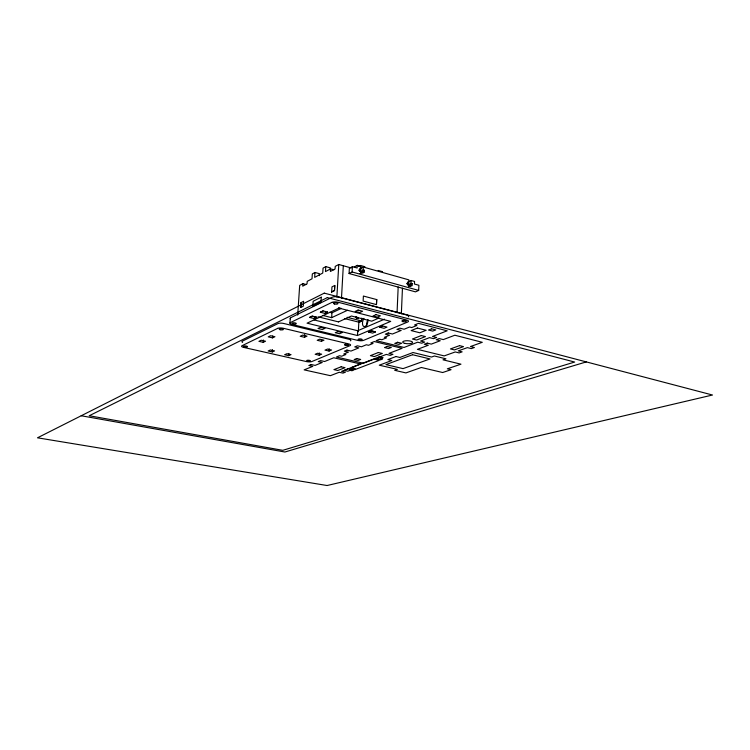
<?xml version="1.0" encoding="UTF-8"?>
<svg xmlns="http://www.w3.org/2000/svg" width="750" height="750" viewBox="0 0 750 750"><rect width="100%" height="100%" fill="white"/><g stroke="black" fill="none" stroke-linecap="round" stroke-linejoin="round"><path stroke-width="1.12" d="M358.762 270.338L360.797 269.297L360.947 266.391L357.281 265.359L357.131 267.994L352.397 266.672L349.369 268.256L349.069 273.534L415.491 291.863L418.688 290.428L418.894 285.281L414.45 284.034L414.553 281.466L411.084 280.491L407.916 281.972L407.794 284.803L409.041 285.15L412.219 283.678L412.134 285.731L410.887 285.384L408.769 286.35M410.887 285.384L410.841 286.509L408.6 285.881L408.647 284.756L407.4 284.409L407.484 282.356L408.731 282.703L408.853 279.862L363.3 267.047L360.244 268.622L360.084 271.519L361.397 271.875L364.453 270.319L364.35 272.419L363.038 272.053L359.972 273.6M407.794 284.803L410.972 283.331L411.084 280.491M401.353 313.837L402.459 288.159M397.059 312.712L398.175 286.978M376.453 304.603L376.697 299.587M360.366 267.469L360.469 265.472L364.913 266.719M357.469 335.522L390.703 321.384L338.906 308.091L307.069 323.175L357.469 335.522L357.722 330.741L384.497 319.181M358.341 331.669L358.884 321.253M363.038 272.053L362.981 273.197L360.628 272.55L360.684 271.397L359.372 271.031L359.484 268.931L360.797 269.297M360.084 271.519L363.15 269.953L363.3 267.047M358.866 322.172L361.594 320.963L361.744 318.113M356.363 316.969L356.306 318.009L358.406 318.544L358.463 317.503L356.653 318.319M349.069 273.534L352.106 271.978L352.397 266.672M336.872 297.019L338.766 264.478L351.206 267.956M341.484 298.228L343.312 265.753M331.65 291.956L331.969 286.884L334.791 285.45L334.491 290.531L331.65 291.956L334.491 290.531L334.772 285.459M329.081 351.066L331.584 350.016L327.497 349.05L325.003 350.119L329.081 351.066L329.213 348.778M322.903 315.45L331.659 317.653L331.941 312.816L341.391 308.353M319.219 355.219L321.656 354.188L317.606 353.25L315.178 354.281L319.219 355.219L319.359 352.959M330.159 269.841L330.281 267.863L325.781 266.625L325.481 271.584L330.553 268.875L333.938 269.803M321.422 341.297L323.962 340.181L319.753 339.178L317.213 340.303L321.422 341.297L321.534 339.431M330.553 268.875L330.394 271.453L335.072 268.978L335.222 266.381L338.766 264.478M319.303 275.634L319.425 273.684L314.981 272.475L312.328 273.919L312.019 278.784L307.2 281.363L307.041 283.866L302.719 286.163L302.887 283.669L306.188 284.541M321.272 297.178L313.153 301.247L312.834 306.197L320.953 302.184L321.262 297.178M314.981 272.475L314.672 277.369L322.744 273.047L323.053 268.106L325.781 266.625M300.694 307.5L301.012 302.634L303.6 301.294L303.281 306.206L300.694 307.5L301.012 302.606M304.491 337.284L307.003 336.141L302.709 335.119L300.216 336.262L304.491 337.284L304.678 334.453M297.703 315.094L299.681 285.384L302.887 283.669M289.913 323.119L290.25 318.244M288.703 355.659L291.028 354.637L286.941 353.709L284.625 354.741L288.703 355.659L288.863 353.419M272.559 337.866L274.931 336.741L270.609 335.719L268.238 336.863L272.559 337.866L272.691 335.991M272.297 351.947L274.575 350.906L270.422 349.959L268.144 351L272.297 351.947L272.456 349.688M263.212 342.319L265.519 341.222L261.234 340.228L258.938 341.334L263.212 342.319L263.381 340.012M354.234 266.934L357.281 265.359M358.547 266.466L360.469 265.472M312.844 306.197L320.963 302.184M309.544 317.428L312.206 316.144L316.697 317.259L314.016 318.534L309.544 317.428L312.197 316.144L316.706 317.269L314.034 318.544M323.081 310.912L320.334 312.234L324.862 313.378L327.628 312.056L323.081 310.912L320.334 312.234M324.862 313.378L327.628 312.056M331.659 317.653L347.409 310.312M406.622 283.688L408.731 282.703M338.503 321.891L351.422 316.012L371.747 321.178L379.2 317.916M379.8 327.234L382.688 326.006L386.962 327.084L384.066 328.303L379.8 327.234L382.697 326.006M368.438 332.044L371.25 330.853L375.497 331.913L372.684 333.103L368.456 332.053L371.259 330.863L375.478 331.913M586.322 361.903L284.916 452.016L81.206 415.763M314.091 319.95L357.722 330.741M318.038 316.791L338.484 321.891M344.419 318.525L359.916 322.434M329.756 312.262L331.941 312.816M347.109 317.297L361.594 320.963M355.847 316.847L357.019 317.137M338.597 307.828L340.847 308.409M352.106 271.978L418.688 290.428M363.15 269.953L364.453 270.319M410.972 283.331L412.219 283.678M378.122 270.441L382.481 271.669M290.541 318.806A4.284 1.35 4 0 1 290.803 317.662L332.184 297.253A4.537 1.519 3.3 0 1 338.438 297.084L406.856 315.028A4.387 1.416 2.1 0 1 408.3 316.828M242.644 342.403A3.994 1.172 4.7 0 1 242.353 341.166L277.95 323.588A4.209 1.303 4.2 0 1 283.678 323.466L348.984 339.262A4.069 1.219 3.1 0 1 350.569 340.837M368.025 320.034A5.053 2.559 -75.8 0 1 365.709 326.006A5.053 2.559 -75.8 0 1 362.634 324.731A5.053 2.559 -75.8 0 1 363.947 318.347M366.881 325.997A5.044 2.569 -75.7 0 1 367.894 319.8M376.716 299.587L376.472 304.613L363.131 301.088L363.394 296.044L376.716 299.587M324.262 293.137L37.5 437.812L327.075 485.522L712.5 395.016L324.262 293.137M327.338 297.609L89.222 415.744L282.778 450.328L574.669 362.044L327.338 297.609M277.613 328.387L241.997 345.731A3.994 1.153 4.7 0 0 243.703 347.419L306.581 361.603A3.863 1.087 3.7 0 0 311.85 361.537L349.969 345.666A4.069 1.209 3.1 0 0 348.731 343.931L283.341 328.275A4.209 1.294 4.2 0 0 277.613 328.387M331.875 302.409L290.475 322.547A4.284 1.341 4 0 0 292.069 324.478L357.909 340.444A4.144 1.247 2.9 0 0 363.619 340.341L407.691 322.022A4.387 1.397 2.2 0 0 406.65 320.034L338.137 302.25A4.537 1.509 3.3 0 0 331.875 302.409M320.634 327.272L318.009 328.481L322.35 329.541L324.984 328.341L320.634 327.272M358.106 310.069L355.191 311.409L359.681 312.562L362.597 311.231L358.106 310.069M337.931 331.509L335.269 332.681L339.534 333.722L342.216 332.55L337.931 331.509M375.966 314.681L373.012 315.984L377.409 317.119L380.372 315.816L375.966 314.681M311.184 364.519L308.859 365.475L312.778 366.356L304.153 369.872L330.375 375.675L339.206 372.272L343.003 373.116L345.403 372.197L341.597 371.344L348.863 368.541L352.688 369.413L355.153 368.466L351.319 367.594L360.666 363.984L333.75 357.778L324.609 361.519L320.653 360.609L318.263 361.594L322.209 362.494L315.113 365.4L311.184 364.519M346.95 350.109L344.391 351.169L348.431 352.125L343.753 354.028L345.834 354.516L341.625 356.231L339.562 355.744L336.45 357.019L363.412 363.253L375.666 358.519L379.575 359.438L382.209 358.425L378.291 357.506L386.288 354.413L390.234 355.35L392.944 354.319L388.997 353.372L402.094 348.309L374.297 341.541L370.875 342.938L372.994 343.453L368.484 345.291L366.366 344.775L361.472 346.781L357.384 345.806L354.75 346.894L358.828 347.869L351 351.066L346.95 350.109M388.238 332.972L385.378 334.153L389.559 335.194L384.356 337.322L386.494 337.856L381.816 339.759L379.688 339.234L376.219 340.659L404.062 347.456L417.684 342.197L421.725 343.2L424.659 342.075L420.619 341.062L429.525 337.622L433.594 338.653L436.622 337.491L432.544 336.459L447.169 330.806L418.453 323.372L414.628 324.938L416.822 325.5L411.769 327.553L409.584 327L404.109 329.241L399.891 328.163L396.947 329.381L401.156 330.45L392.428 334.022L388.238 332.972M417.431 328.05L411.169 330.581L419.85 332.784L426.15 330.281L417.431 328.05M431.597 328.809L428.522 330.028L432.675 331.097L435.759 329.887L431.597 328.809M356.737 358.538L354.197 359.541L358.125 360.45L360.675 359.447L356.737 358.538M387.253 346.462L384.497 347.55L388.519 348.525L391.284 347.447L387.253 346.462M397.603 342.272L394.781 343.397L398.831 344.391L401.672 343.275L397.603 342.272M341.156 366.797L333.938 369.628L337.772 370.491L345.019 367.669L341.156 366.797M378.356 352.519L370.406 355.641L374.353 356.578L382.331 353.466L378.356 352.519M421.331 335.55L412.472 339.028L416.55 340.05L425.438 336.591L421.331 335.55M379.322 356.822L344.147 370.397L347.803 371.222L350.138 370.331L351.966 370.744L353.794 370.041L349.519 369.075L352.153 368.55L354.966 369.591L379.191 360.356L374.822 359.334L377.606 358.772L380.447 359.878L382.416 359.128L380.55 358.688L383.091 357.712L379.322 356.822M427.247 343.125L424.303 344.241L428.306 345.244L417.431 349.341L444.197 355.903L455.269 351.956L459.131 352.922L462.141 351.853L458.269 350.878L467.4 347.625L471.3 348.609L474.394 347.512L470.494 346.519L482.278 342.309L454.856 335.231L443.269 339.6L439.228 338.569L436.2 339.722L440.231 340.744L431.259 344.128L427.247 343.125M395.963 356.531L387.891 359.587L391.772 360.506L379.294 365.184L397.341 369.375L394.725 370.322L405.928 372.909L421.322 367.481L442.659 372.525L451.05 369.694L447.356 368.812L460.95 364.181L443.034 359.822L445.922 358.809L434.4 355.997L431.541 357.028L413.034 352.528L399.872 357.469L395.963 356.531M412.556 354.722L385.959 364.631L403.05 368.625L429.994 358.941L412.556 354.722M459.553 345.637L450.459 348.928L454.369 349.913L463.481 346.631L459.553 345.637M404.934 343.397A4.978 1.5 2.2 0 0 412.594 342.469A4.978 1.5 2.2 0 0 405.356 340.819A4.978 1.5 2.2 0 0 404.934 343.397M280.172 329.738A2.109 0.647 4.2 0 0 283.387 329.428A2.109 0.647 4.2 0 0 280.294 328.631A2.109 0.647 4.2 0 0 280.172 329.738M345.413 345.3A2.034 0.6 3.1 0 0 348.572 344.991A2.034 0.6 3.1 0 0 345.647 344.259A2.034 0.6 3.1 0 0 345.413 345.3M307.519 361.181A1.931 0.544 3.7 0 0 310.463 360.919A1.931 0.544 3.7 0 0 307.631 360.253A1.931 0.544 3.7 0 0 307.519 361.181M244.444 346.941A1.997 0.581 4.7 0 0 247.519 346.716A1.997 0.581 4.7 0 0 244.631 345.947A1.997 0.581 4.7 0 0 244.444 346.941M293.081 323.953A2.147 0.666 4 0 0 296.325 323.606A2.147 0.666 4 0 0 293.166 322.8A2.147 0.666 4 0 0 293.081 323.953M358.988 339.956A2.072 0.628 2.9 0 0 362.222 339.647A2.072 0.628 2.9 0 0 359.269 338.897A2.072 0.628 2.9 0 0 358.988 339.956M402.947 321.647A2.194 0.703 2.2 0 0 406.303 321.197A2.194 0.703 2.2 0 0 403.087 320.438A2.194 0.703 2.2 0 0 402.947 321.647M334.491 303.975A2.269 0.75 3.3 0 0 337.997 303.572A2.269 0.75 3.3 0 0 334.725 302.681A2.269 0.75 3.3 0 0 334.491 303.975"/></g></svg>
